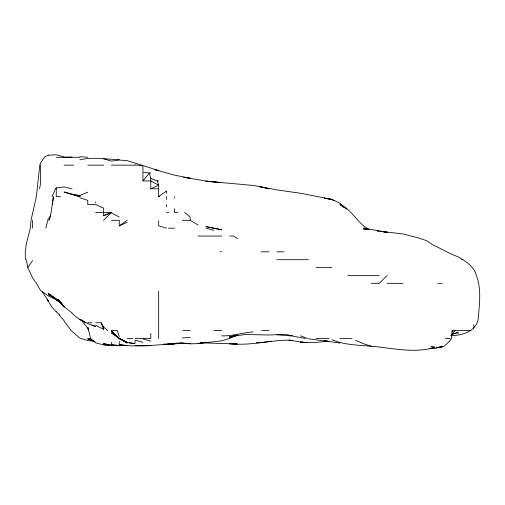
<?xml version="1.0" encoding="UTF-8"?>
<svg xmlns="http://www.w3.org/2000/svg" width="505" height="505" viewBox="0 0 505 505"><rect width="100%" height="100%" fill="white"/><g stroke="black" fill="none" stroke-linecap="round" stroke-linejoin="round"><path stroke-width="0.76" d="M52.627 204.544L52.76 203.117M52.956 200.965L53.353 196.666L51.125 212.428L49.067 220.306L50.651 215.288M470.376 330.605L452.259 330.605L451.363 338.483L450.176 340.509L444.021 346.361L439.432 346.941M39.573 188.788L40.495 183.675L40.495 165.154M45.829 228.184L48.373 218.078M451.798 331.962L452.259 330.605M52.129 196.666L55.354 188.788L56.251 187.904L64.129 186.919L72.013 188.788M450.896 335.737C463.944 335.352 478.803 330.56 478.532 314.849C479.756 301.744 481.17 288.039 476.366 275.452C473.93 266.4 465.73 261.117 458.054 256.761C448.901 253.535 440.65 248.334 431.844 244.414M62.159 303.631L56.251 300.077L60.55 301.946L48.373 295.962L40.495 290.444L36.417 283.33L32.617 277.946L27.838 267.574L32.617 260.612M451.135 335.484L454.954 330.605L453.894 331.57M159.769 196.666L158.671 196.666L158.671 185.202L150.793 180.91L142.915 180.91L149.392 173.032L150.793 173.032M387.152 275.452L379.274 283.33L371.396 283.33M103.525 220.306L111.403 212.428L95.647 212.428M158.671 196.666L166.549 190.903L166.549 193.371M111.403 220.306L119.281 220.306L119.281 225.905L127.159 220.306M48.373 154.902L44.307 157.276L40.495 163.096L39.788 165.154L36.347 196.666L31.02 220.306L30.332 228.184L26.323 243.94L25.25 251.818L25.37 259.696M119.281 225.905L127.159 222.288M150.793 178.486L150.793 188.788L158.671 185.202L157.314 180.91L150.793 178.486L149.392 173.032L142.915 172.23L142.915 165.937L135.037 164.864M72.013 194.103L79.891 195.473L87.769 192.19M79.891 197.764L87.769 200.334L87.769 204.544L95.647 204.544L103.525 208.098L103.525 215.641L111.403 212.428M103.525 215.641L111.403 212.763L119.281 217.081M451.609 334.499L458.054 332.46L458.054 333.893M442.298 346.361L434.42 348.551L429.692 348.62M453.042 333.773L458.054 332.46M271.122 341.165C257.424 343.28 243.448 345.155 229.579 343.722L237.457 344.031L200.428 342.794M79.891 159.851C92.819 156.55 106.157 159.523 119.281 159.561M168.702 343.911L170.134 343.652M168.702 343.949L170.848 343.602M431.554 347.926L434.42 347.497C413.841 353.626 392.24 347.958 371.396 346.278L363.512 343.753L355.634 340.32M253.213 331.911C242.621 332.65 232.433 336.166 221.701 335.869M176.794 343.451L182.311 343.173L168.127 344.063L175.86 343.671M435.853 347.831L442.298 347.219M177.293 343.551L182.311 343.122L190.189 343.684C166.568 342.605 142.864 348.431 119.281 344.625L127.159 345.59L119.281 345.717L111.403 344.82L119.281 345.445L111.403 345.433L103.525 343.589L111.403 345.294L103.525 344.675L109.97 345.066M329.134 341.14C319.608 341.948 310.032 343.602 300.488 341.98L307.646 342.592L300.488 342.068L289.024 340.067L292.61 340.641C280.439 339.044 268.477 342.535 256.37 342.788M182.311 343.173L163.399 344.378M173 343.349L174.433 343.242M168.702 344.031L174.433 343.64M48.373 155.243L56.251 154.764L64.129 156.935M182.311 337.908L190.189 337.51M166.549 344.183L174.433 343.817M64.129 157.257L72.013 157.005M327.272 340.982L324.122 341.039L327.272 341.008M142.915 345.729L150.793 345.635L135.037 345.603M56.251 157.276L79.891 157.276M64.129 165.154L73.648 165.154M87.769 165.154L103.714 165.154M111.403 165.154L135.037 165.154M157.314 180.91L158.671 180.91M150.793 188.788L158.671 188.788M60.455 196.666L56.251 196.666L56.251 187.904M166.549 212.428L168.651 212.428M177.798 212.428L174.433 212.428L174.433 208.786M182.311 220.306L190.189 220.306L198.067 224.921M168.468 228.184L174.433 228.184M198.067 236.062L221.701 236.062M229.579 236.062L233.67 236.062L237.457 238.707M220.06 251.818L221.701 251.818M261.091 251.818L268.976 251.818M276.854 251.818L283.797 251.818M276.854 259.696L308.366 259.696M461.494 259.696L462.87 259.696M316.244 267.574L332 267.574M347.756 275.452L379.274 275.452M387.152 283.33L402.908 283.33M437.702 283.33L442.298 283.33M87.769 322.727L92.162 322.727M95.647 322.727L101.076 322.727L103.525 326.924L107.748 330.605M111.403 330.605L117.229 330.605L119.281 336.589M182.747 330.605L190.189 330.605M213.823 330.605L221.701 330.605M261.596 330.605L268.976 330.605M87.769 338.483L90.294 338.483M127.159 338.483L132.998 338.483M135.037 338.483L142.157 338.483M142.915 338.483L150.793 338.483L150.793 333.369M316.244 338.483L329.247 338.483M339.878 338.483L352.01 338.483M445.246 338.483L450.176 338.483M430.778 346.361L434.42 346.361M109.825 345.092L103.525 344.865L95.647 342.895L90.584 338.483L87.99 327.619M79.891 156.733L87.769 157.194M371.396 346.291C358.159 345.054 344.423 345.029 332 339.751M276.854 334.802L292.61 336.065L305.159 338.483M182.311 343.078L190.189 343.842L198.067 343.627L205.945 342.245L198.067 343.507L221.701 340.837L229.32 338.483L237.457 335.03L229.579 337.605L237.457 335.295L229.579 336.658L245.335 334.506L268.976 335.011L284.732 334.335L292.61 335.781M94.927 341.336L87.769 340.566L79.891 338.148L71.281 330.605L64.129 321.218M367.81 229.497L363.512 228.967L371.396 229.504L387.152 232.363L379.987 231.252L402.908 233.935L418.664 237.975L426.542 240.664L431.554 243.94M379.987 231.233L387.152 232.18M339.878 343.059L308.366 338.786M129.305 342.693L135.037 343.564L127.159 342.674L119.281 338.483L111.403 332.839L116.655 336.317M369.243 229.459L363.512 228.184L369.243 229.605M155.092 169.756L174.433 175.096L190.189 178.271L183.744 177.23L205.945 181.093L220.268 182.57L205.945 181.156L253.213 185.449L276.854 189.874L300.488 193.27L324.122 197.846L332 199.481L339.878 203.231L346.581 209.278M155.092 169.775L158.671 170.671L142.915 165.533M205.945 228.184L213.823 230.28M142.915 342.276L135.037 340.136L135.037 342.794M369.25 229.554L364.244 228.184L368.536 229.459M142.915 338.981L150.793 341.203M103.525 158.791L111.403 161.12L119.281 160.06L127.159 160.647L141.735 165.154M166.549 228.184L158.671 225.855L158.671 220.71M93.494 340.736L87.769 338.931L94.927 341.645M300.488 335.825L307.621 338.483M369.275 229.396C357.407 223.942 352.433 209.518 339.878 204.544L344.12 207.662M92.061 324.93L95.647 326.489C86.986 323.768 78.603 319.621 72.013 313.289M84.897 321.748L79.891 319.463L85.591 322.727L83.88 321.451M119.281 338.483L127.159 342.365L119.281 338.621L111.403 330.983L119.281 338.483L127.159 342.977L121.838 339.707M95.647 325.182L103.525 329.298L103.525 326.924M55.594 298.468L48.373 294.484L56.251 299.086L48.373 293.512L59.533 301.422M333.969 200.744L332 199.481L324.122 198.149L332 199.374L333.969 200.668M58.024 299.945L56.806 299.086L61.875 303.739M59.887 301.731L61.099 302.609M64.47 306.971L72.013 312.917M184.691 212.428L190.189 217.106L190.189 220.306M57.381 300.128L64.129 306.371L60.884 303.013M56.251 311.705L59.489 314.849M56.251 311.882L51.649 306.971L47.249 299.086L48.373 301.22L42.401 291.865M60.486 301.889L57.879 299.086L63.927 306.971M60.613 303.025L64.129 306.971M60.682 303.025L63.636 306.402M59.028 314.849L64.129 320.751M80.869 319.69L87.769 328.155L88.558 330.605L88.028 327.619M101.076 322.727L103.525 329.298M26.279 259.696L27.838 267.574M473.816 324.69L473.816 328.162M174.433 196.666L174.433 197.802M166.549 196.666L166.549 199.456M166.549 204.544L166.549 206.911M158.671 291.208L158.671 338.483M142.915 173.032L142.915 180.91M119.281 341.475L119.281 345.597M111.403 342.365L111.403 345.388M95.647 201.994L95.647 202.858M79.891 195.473L79.891 196.407M32.617 220.306L32.617 228.184M165.122 344.17L163.689 344.284L165.122 344.151M179.944 343.135L174.433 343.387L179.944 343.147M261.091 186.762L259.519 186.698L268.976 188.788L261.091 186.762M378.554 231.05L377.121 230.867L378.554 231.056M213.823 228.191L205.945 226.619L221.701 229.807L213.823 228.191M79.891 196.666L64.129 192.007L79.891 196.666"/></g></svg>
